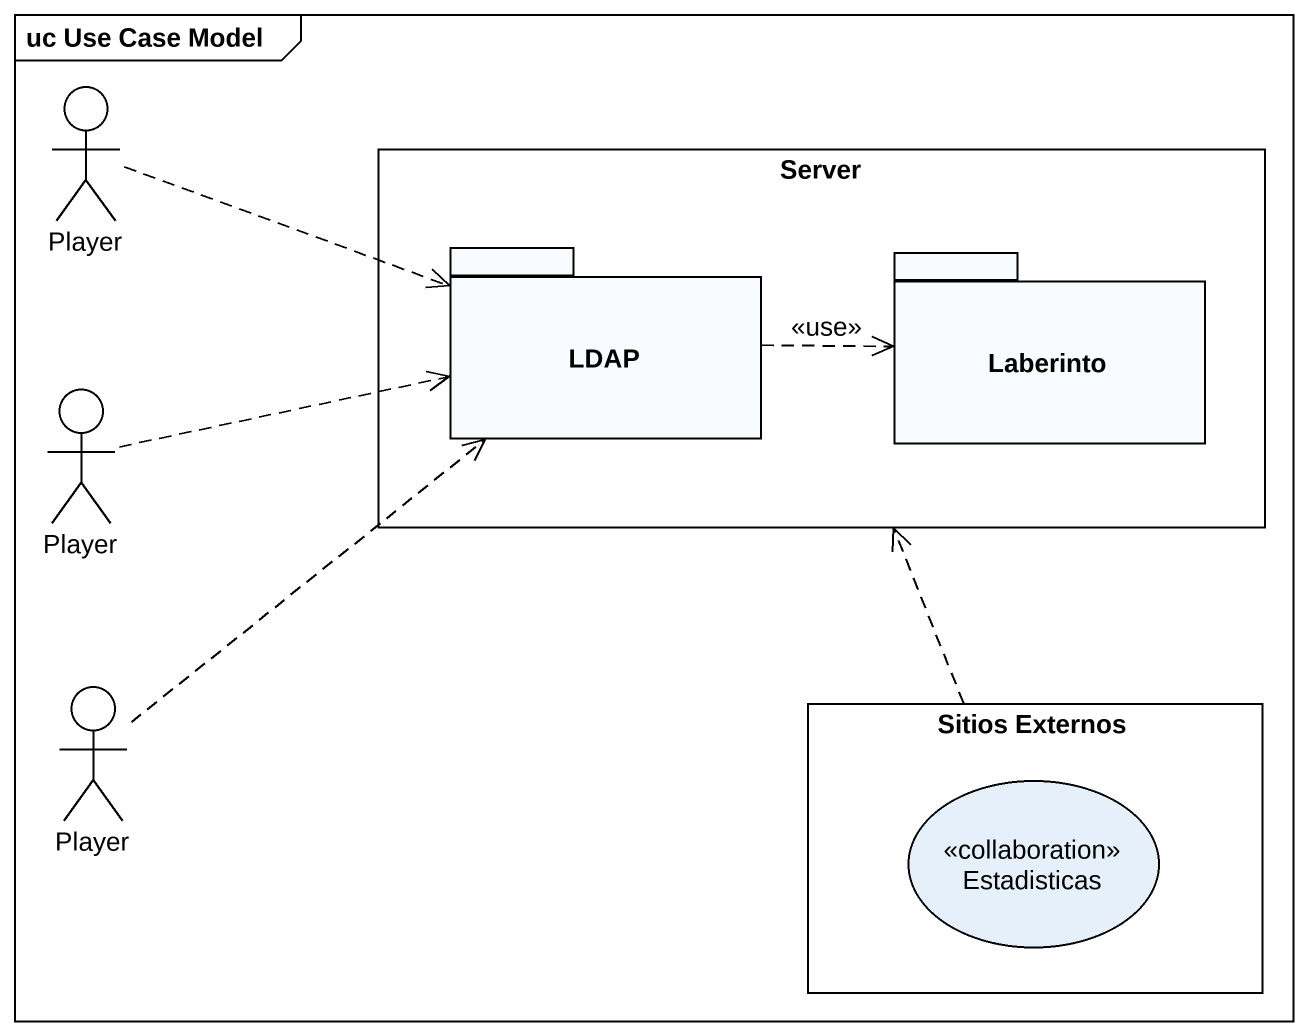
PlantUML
@startuml
mainframe uc Use Case Model
actor Player
rectangle Server {
  package LDAP {
  }
  package Laberinto {
  }
}
actor "Player" as Player_2
actor "Player" as Player_3
rectangle "Sitios Externos" as Sitios_Externos {
  usecase Estadisticas <<collaboration>>
}
Player .right.> LDAP
LDAP .right.> Laberinto : <<use>>
Player_2 .right.> LDAP
Player_3 .up.> LDAP
Sitios_Externos .up.> Server
@enduml
